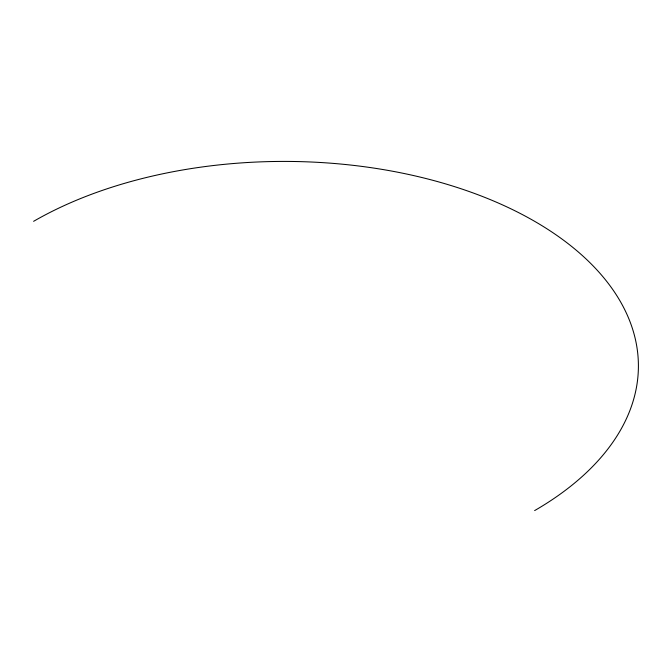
<?xml version="1.0" encoding="UTF-8"?>
<svg xmlns="http://www.w3.org/2000/svg" width="672" height="672" viewBox="0 0 672 672"><rect width="100%" height="100%" fill="white"/><g stroke="black" fill="none" stroke-linecap="round" stroke-linejoin="round"><path stroke-width="1.01" d="M33.6 221.323A354.287 204.54 0 0 1 534.635 221.323A354.287 204.54 0 0 1 534.635 510.586"/></g></svg>
